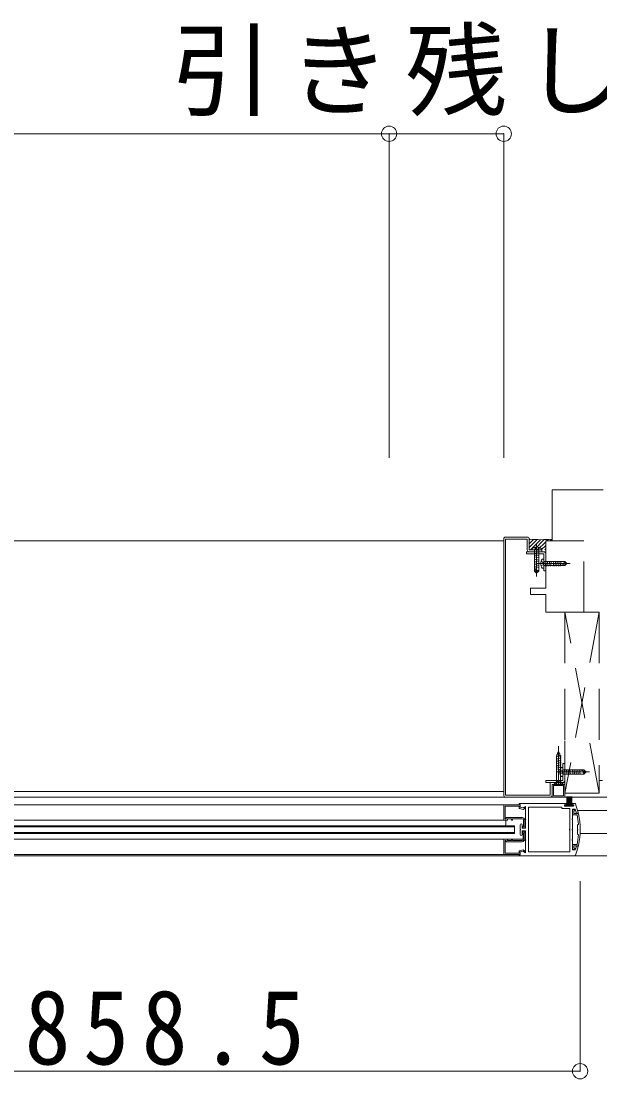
# Model space of a CAD drawing. Units: millimetres at full size, sheet at 1:2; details may follow other scales. Extents: x -1696 to 788, y -1623 to -924.
# Drawn here: x -1381.5 to -1336.1, y -1496.7 to -1413.7 of the extents above; entities that cross this region are included whole.
import ezdxf

# ---------------------------------------------------------------- set-up
doc = ezdxf.new("R2010")
doc.units = ezdxf.units.MM
doc.header["$LTSCALE"] = 2
doc.header["$PDMODE"] = 32
doc.header["$PDSIZE"] = 1.2
for name, pattern in [('CHAIN1', [8, 5, -1, 1, -1]), ('CHAIN2', [12, 9, -1, 1, -1]), ('DASHED2', [3, 2, -1])]:
    doc.linetypes.add(name, pattern=pattern)
doc.layers.add('0-0_free', color=7, linetype='Continuous', lineweight=9)
doc.layers.add('1-9_hojyosen', color=7, linetype='Continuous', lineweight=9)
doc.styles.add('ＭＳ ゴシック', font='')
doc.styles.get('ＭＳ ゴシック').set_extended_font_data('MS Gothic')

# ---------------------------------------------------------------- blocks, each defined once
blk = doc.blocks.new('FFD612n.')
at = {"layer": '0-0_free'}
for p, q in [((6.08, 536), (24.67, 536)), ((71.96, 584), (37.67, 584)), ((42.5, 656), (69.56, 656)), ((62.36, 640), (69.56, 640)), ((62.36, 624), (166.36, 624)), ((71.96, 584), (71.96, 463.33)), ((103.96, 340.13), (103.96, 592)), ((198.36, 592), (103.96, 592)), ((159.16, 656), (737.56, 656)), ((159.16, 640), (166.36, 640)), ((623.96, 608), (623.96, 48)), ((663.96, 617.9), (663.96, 463.33)), ((695.96, 599.43), (663.96, 617.9)), ((727.96, 608), (695.96, 599.43)), ((727.96, 608), (727.96, 643.2)), ((737.56, 643.2), (727.96, 643.2)), ((71.96, 448.67), (71.96, 335.33)), ((663.96, 448.67), (663.96, 344)), ((71.96, 320.67), (71.96, 207.33)), ((103.96, 48), (103.96, 315.87)), ((703.96, 344), (663.96, 344)), ((703.96, 312), (663.96, 312)), ((663.96, 207.33), (663.96, 312)), ((703.96, 388), (703.96, 344)), ((703.96, 268), (703.96, 312)), ((727.96, 388), (727.96, 335.33)), ((727.96, 320.67), (727.96, 268)), ((71.96, 72), (71.96, 192.67)), ((663.96, 38.1), (663.96, 192.67)), ((6.08, 120), (24.67, 120)), ((71.96, 72), (37.67, 72)), ((42.5, 0), (737.56, 0)), ((103.96, 48), (623.96, 48)), ((695.96, 56.57), (663.96, 38.1)), ((727.96, 48), (695.96, 56.57)), ((727.96, 48), (727.96, 12.8)), ((737.56, 12.8), (727.96, 12.8))]:
    blk.add_line(p, q, dxfattribs=at)
blk.add_lwpolyline([(206.36, 600), (206.36, 608), (623.96, 608)], dxfattribs=at)
for centre, radius, start, end in [((6.08, 540.8), 4.8, 166.43385, 270), ((887.96, 328), 912, 159.26892, 166.43385), ((887.96, 328), 888, 163.24449, 166.45351), ((42.5, 648), 8, 90, 159.26892), ((62.36, 632), 8, 90, 270), ((69.56, 648), 8, 270, 90), ((159.16, 648), 8, 90, 270), ((166.36, 632), 8, 270, 90), ((198.36, 600), 8, 270, 0), ((737.56, 649.6), 6.4, 270, 90), ((68.76, 456), 8, 293.57818, 66.4218), ((667.16, 456), 8, 113.57818, 246.42182), ((715.96, 388), 12, 0, 180), ((68.76, 328), 8, 293.57815, 66.42182), ((103.96, 335.33), 4.8, 293.57818, 90), ((107.16, 328), 3.2, 113.57818, 246.42182), ((103.96, 320.67), 4.8, 270, 66.42182), ((715.96, 268), 12, 180, 0), ((731.16, 328), 8, 113.57818, 246.42182), ((68.76, 200), 8, 293.5782, 66.42182), ((667.16, 200), 8, 113.57818, 246.42182), ((6.08, 115.2), 4.8, 90, 193.56615), ((887.96, 328), 912, 193.56615, 200.73108), ((887.96, 328), 888, 193.54649, 196.75551), ((42.5, 8), 8, 200.73108, 270), ((737.56, 6.4), 6.4, 270, 90)]:
    blk.add_arc(centre, radius, start, end, dxfattribs=at)
blk = doc.blocks.new('FFD655n.')
at = {"layer": '0-0_free'}
for p, q in [((26.76, 453.6), (80, 453.6)), ((39.05, 437.6), (88, 437.6)), ((72, 500.8), (88, 500.8)), ((72, 484.8), (80, 484.8)), ((80, 484.8), (80, 453.6)), ((96, 492.8), (96, 445.6)), ((21.67, 316.73), (32, 306.4)), ((32, 306.4), (32, 257.73)), ((21.67, 184.07), (32, 194.4)), ((32, 243.07), (32, 194.4)), ((26.76, 47.2), (80, 47.2)), ((39.05, 63.2), (88, 63.2)), ((72, 16), (80, 16)), ((72, 0), (88, 0)), ((80, 16), (80, 47.2)), ((96, 8), (96, 55.2))]:
    blk.add_line(p, q, dxfattribs=at)
for centre, radius, start, end in [((912, 250.4), 912, 167.36761, 192.63239), ((912, 250.4), 892.8, 167.89655, 175.73916), ((26.76, 448.8), 4.8, 90, 167.36761), ((72, 492.8), 8, 90, 270), ((88, 492.8), 8, 0, 90), ((88, 445.6), 8, 270, 0), ((912, 250.4), 892.8, 184.26084, 192.10345), ((35.2, 250.4), 8, 113.57818, 246.42182), ((26.76, 52), 4.8, 192.63239, 270), ((72, 8), 8, 90, 270), ((88, 55.2), 8, 0, 90), ((88, 8), 8, 270, 0)]:
    blk.add_arc(centre, radius, start, end, dxfattribs=at)
blk = doc.blocks.new('FFD654n._27')
at = {"layer": '0-0_free'}
for p, q in [((248, 276.8), (72, 276.8)), ((72, 276.8), (72, 254.66)), ((248, 276.8), (248, 116.8)), ((264, 292.8), (264, 100.8)), ((4, 245.3), (21.74, 235.06)), ((12, 259.15), (24, 252.23)), ((66.07, 246.93), (21.74, 235.06)), ((56, 260.8), (24, 252.23)), ((0, 100.8), (0, 24)), ((16, 100.8), (16, 24)), ((232, 132.8), (32, 132.8)), ((152, 116.8), (32, 116.8)), ((152, 116.8), (152, 100.8)), ((168, 100.8), (152, 100.8)), ((168, 116.8), (168, 100.8)), ((216, 116.8), (168, 116.8)), ((216, 116.8), (216, 100.8)), ((264, 100.8), (216, 100.8)), ((232, 132.8), (232, 116.8)), ((248, 116.8), (232, 116.8))]:
    blk.add_line(p, q, dxfattribs=at)
blk.add_lwpolyline([(264, 292.8), (56, 292.8), (56, 260.8)], dxfattribs=at)
for centre, radius, start, end in [((8, 252.23), 8, 60, 240), ((64, 254.66), 8, 285, 0), ((32, 100.8), 32, 90, 180), ((24, 24), 24, 180, 270), ((32, 100.8), 16, 90, 180), ((24, 24), 8, 180, 270), ((24, 8), 8, 270, 90)]:
    blk.add_arc(centre, radius, start, end, dxfattribs=at)

msp = doc.modelspace()

# ---------------------------------------------------------------- linework, layer by layer
at = {"layer": '1-9_hojyosen', "color": 3}
for p, q in [((-1495.051, -1422.501), (-1352.651, -1422.501)), ((-1352.651, -1422.501), (-1352.651, -1447.946)), ((-1352.651, -1422.501), (-1343.651, -1422.501)), ((-1343.651, -1422.501), (-1343.651, -1447.946)), ((-1338.851, -1470.156), (-1338.851, -1472.5)), ((-1338.851, -1471.547), (-1338.851, -1473.891)), ((-1337.651, -1496.068), (-1337.651, -1481.157)), ((-1423.501, -1496.068), (-1337.651, -1496.068))]:
    msp.add_line(p, q, dxfattribs=at)
at = {"layer": '1-9_hojyosen', "linetype": 'DASHED2'}
for p, q in [((-1339.851, -1454.459), (-1339.851, -1450.459)), ((-1339.851, -1450.459), (-1257.884, -1450.459)), ((-1340.351, -1458.159), (-1340.351, -1454.459)), ((-1340.351, -1454.459), (-1337.351, -1454.459)), ((-1337.351, -1460.059), (-1337.351, -1454.459)), ((-1341.551, -1458.159), (-1340.351, -1458.159)), ((-1341.551, -1458.659), (-1341.551, -1458.159)), ((-1340.351, -1458.659), (-1341.551, -1458.659)), ((-1340.351, -1460.059), (-1340.351, -1458.659)), ((-1337.351, -1460.059), (-1340.351, -1460.059)), ((-1338.851, -1460.059), (-1338.851, -1474.259)), ((-1336.151, -1460.059), (-1338.851, -1460.059)), ((-1336.151, -1460.059), (-1338.851, -1474.259)), ((-1257.884, -1473.259), (-1336.151, -1473.259)), ((-1336.151, -1474.259), (-1338.851, -1474.259))]:
    msp.add_line(p, q, dxfattribs=at)
at = {"layer": '1-9_hojyosen'}
for p, q in [((-1343.501, -1454.159), (-1341.801, -1454.159)), ((-1504.051, -1454.459), (-1343.651, -1454.459)), ((-1343.651, -1454.309), (-1343.651, -1474.409)), ((-1343.501, -1454.309), (-1341.801, -1454.309)), ((-1343.501, -1454.309), (-1343.501, -1474.409)), ((-1341.801, -1455.159), (-1341.801, -1454.309)), ((-1341.651, -1454.309), (-1341.651, -1455.159)), ((-1341.651, -1454.406), (-1341.564, -1454.319)), ((-1341.651, -1454.689), (-1341.303, -1454.34)), ((-1341.651, -1454.972), (-1341.033, -1454.354)), ((-1341.556, -1455.159), (-1340.755, -1454.359)), ((-1341.273, -1455.159), (-1340.468, -1454.354)), ((-1340.99, -1455.159), (-1340.351, -1454.52)), ((-1340.707, -1455.159), (-1340.351, -1454.803)), ((-1340.29, -1454.459), (-1340.169, -1454.338)), ((-1340.007, -1454.459), (-1339.858, -1454.31)), ((-1341.851, -1455.469), (-1341.851, -1455.309)), ((-1340.511, -1455.309), (-1341.851, -1455.309)), ((-1340.651, -1455.309), (-1341.801, -1455.309)), ((-1341.651, -1455.159), (-1340.651, -1455.159)), ((-1341.651, -1455.309), (-1340.651, -1455.309)), ((-1340.651, -1455.309), (-1340.651, -1455.159)), ((-1340.425, -1455.159), (-1340.351, -1455.086)), ((-1340.351, -1455.469), (-1340.351, -1456.809)), ((-1340.351, -1456.809), (-1340.511, -1456.809)), ((-1338.851, -1471.909), (-1339.011, -1471.909)), ((-1338.851, -1473.249), (-1338.851, -1471.909)), ((-1340.351, -1473.249), (-1340.351, -1473.409)), ((-1339.011, -1473.409), (-1340.351, -1473.409)), ((-1338.851, -1473.409), (-1340.001, -1473.409)), ((-1340.001, -1473.409), (-1340.001, -1474.409)), ((-1338.851, -1473.559), (-1339.851, -1473.559)), ((-1339.851, -1474.409), (-1339.851, -1473.559)), ((-1339.851, -1473.559), (-1339.851, -1474.559)), ((-1339.851, -1473.559), (-1338.851, -1473.559)), ((-1338.951, -1474.459), (-1338.951, -1473.659)), ((-1338.851, -1473.409), (-1338.851, -1473.559)), ((-1338.851, -1474.559), (-1338.851, -1473.559)), ((-1343.651, -1474.109), (-1504.051, -1474.109)), ((-1340.001, -1474.409), (-1343.501, -1474.409)), ((-1342.151, -1474.559), (-1340.301, -1474.559)), ((-1339.851, -1474.559), (-1338.851, -1474.559)), ((-1339.751, -1474.459), (-1338.951, -1474.459)), ((-1346.431, -1477.859), (-1417.501, -1477.859))]:
    msp.add_line(p, q, dxfattribs=at)
at = {"layer": '1-9_hojyosen', "color": 6, "linetype": 'CHAIN1'}
for p, q in [((-1341.066, -1454.647), (-1341.066, -1457.248)), ((-1341.03, -1456.234), (-1338.429, -1456.234)), ((-1339.527, -1472.587), (-1336.926, -1472.587))]:
    msp.add_line(p, q, dxfattribs=at)
at = {"layer": '1-9_hojyosen', "color": 6}
for p, q in [((-1340.914, -1454.987), (-1340.975, -1455.11)), ((-1341.426, -1455.042), (-1341.426, -1455.162)), ((-1341.426, -1455.162), (-1340.706, -1455.162)), ((-1341.266, -1455.281), (-1340.866, -1455.351)), ((-1341.266, -1455.422), (-1340.866, -1455.492)), ((-1341.266, -1455.563), (-1340.866, -1455.633)), ((-1341.266, -1455.704), (-1340.866, -1455.775)), ((-1341.226, -1455.162), (-1341.226, -1456.826)), ((-1341.226, -1455.162), (-1340.906, -1455.162)), ((-1341.137, -1455.162), (-1340.866, -1455.21)), ((-1340.975, -1455.11), (-1341.048, -1455.148)), ((-1340.906, -1455.162), (-1340.906, -1456.826)), ((-1340.706, -1455.042), (-1340.706, -1455.162)), ((-1341.266, -1455.895), (-1340.866, -1455.966)), ((-1341.266, -1456.036), (-1340.866, -1456.107)), ((-1341.266, -1456.177), (-1340.866, -1456.248)), ((-1341.266, -1456.318), (-1340.866, -1456.389)), ((-1341.266, -1456.46), (-1340.866, -1456.53)), ((-1341.226, -1456.467), (-1341.066, -1456.986)), ((-1340.69, -1456.081), (-1340.567, -1456.143)), ((-1340.635, -1455.874), (-1340.515, -1455.874)), ((-1340.635, -1456.594), (-1340.515, -1456.594)), ((-1340.567, -1456.143), (-1340.529, -1456.215)), ((-1340.515, -1456.594), (-1340.515, -1455.874)), ((-1340.515, -1456.305), (-1340.467, -1456.034)), ((-1340.515, -1456.074), (-1338.851, -1456.074)), ((-1340.515, -1456.394), (-1340.515, -1456.074)), ((-1340.515, -1456.394), (-1338.851, -1456.394)), ((-1340.396, -1456.434), (-1340.326, -1456.034)), ((-1340.255, -1456.434), (-1340.185, -1456.034)), ((-1340.114, -1456.434), (-1340.044, -1456.034)), ((-1339.973, -1456.434), (-1339.902, -1456.034)), ((-1339.782, -1456.434), (-1339.711, -1456.034)), ((-1339.641, -1456.434), (-1339.57, -1456.034)), ((-1339.5, -1456.434), (-1339.429, -1456.034)), ((-1339.359, -1456.434), (-1339.288, -1456.034)), ((-1339.217, -1456.434), (-1339.147, -1456.034)), ((-1339.21, -1456.394), (-1338.691, -1456.234)), ((-1338.851, -1456.074), (-1338.691, -1456.234)), ((-1340.906, -1456.826), (-1341.066, -1456.986)), ((-1339.143, -1471.42), (-1339.543, -1471.35)), ((-1339.143, -1471.42), (-1339.543, -1471.35)), ((-1339.143, -1471.561), (-1339.543, -1471.491)), ((-1339.143, -1471.561), (-1339.543, -1471.491)), ((-1339.152, -1471.307), (-1339.509, -1471.244)), ((-1339.152, -1471.307), (-1339.509, -1471.244)), ((-1339.503, -1473.559), (-1339.503, -1471.336)), ((-1339.215, -1471.155), (-1339.454, -1471.113)), ((-1339.215, -1471.155), (-1339.454, -1471.113)), ((-1339.183, -1473.559), (-1339.183, -1471.336)), ((-1339.143, -1471.703), (-1339.543, -1471.632)), ((-1339.143, -1471.703), (-1339.543, -1471.632)), ((-1339.143, -1471.844), (-1339.543, -1471.773)), ((-1339.143, -1471.844), (-1339.543, -1471.773)), ((-1339.143, -1471.985), (-1339.543, -1471.914)), ((-1339.143, -1471.985), (-1339.543, -1471.914)), ((-1339.143, -1472.126), (-1339.543, -1472.055)), ((-1339.143, -1472.267), (-1339.543, -1472.196)), ((-1339.143, -1472.408), (-1339.543, -1472.338)), ((-1339.503, -1473.559), (-1339.503, -1472.03)), ((-1339.183, -1473.559), (-1339.183, -1472.03)), ((-1339.131, -1472.227), (-1339.011, -1472.227)), ((-1339.011, -1472.227), (-1339.011, -1472.947)), ((-1339.011, -1472.427), (-1337.348, -1472.427)), ((-1339.011, -1472.427), (-1339.011, -1472.747)), ((-1338.893, -1472.387), (-1338.823, -1472.787)), ((-1338.752, -1472.387), (-1338.681, -1472.787)), ((-1338.611, -1472.387), (-1338.54, -1472.787)), ((-1338.47, -1472.387), (-1338.399, -1472.787)), ((-1338.279, -1472.387), (-1338.208, -1472.787)), ((-1338.138, -1472.387), (-1338.067, -1472.787)), ((-1337.996, -1472.387), (-1337.926, -1472.787)), ((-1337.855, -1472.387), (-1337.785, -1472.787)), ((-1337.714, -1472.387), (-1337.644, -1472.787)), ((-1337.707, -1472.427), (-1337.188, -1472.587)), ((-1339.187, -1472.74), (-1339.064, -1472.679)), ((-1339.131, -1472.947), (-1339.011, -1472.947)), ((-1339.064, -1472.679), (-1339.026, -1472.606)), ((-1339.011, -1472.516), (-1338.964, -1472.787)), ((-1339.011, -1472.747), (-1337.348, -1472.747)), ((-1337.348, -1472.747), (-1337.188, -1472.587)), ((-1339.693, -1473.534), (-1338.993, -1473.534)), ((-1339.693, -1473.534), (-1338.993, -1473.534)), ((-1339.693, -1473.559), (-1338.993, -1473.559)), ((-1339.693, -1473.559), (-1338.993, -1473.559)), ((-1339.272, -1473.359), (-1339.543, -1473.312)), ((-1339.272, -1473.359), (-1339.543, -1473.312)), ((-1339.518, -1473.359), (-1339.168, -1473.359)), ((-1339.518, -1473.359), (-1339.168, -1473.359)), ((-1338.993, -1473.534), (-1339.168, -1473.359)), ((-1338.993, -1473.534), (-1339.168, -1473.359)), ((-1338.993, -1473.559), (-1338.993, -1473.534)), ((-1338.993, -1473.559), (-1338.993, -1473.534))]:
    msp.add_line(p, q, dxfattribs=at)
at = {"layer": '1-9_hojyosen', "color": 6, "linetype": 'CHAIN2'}
for q in [(-1339.343, -1470.567), (-1339.343, -1471.377)]:
    msp.add_line((-1339.343, -1473.669), q, dxfattribs=at)
at = {"layer": '1-9_hojyosen', "lineweight": 18}
for p, q in [((-1417.501, -1474.559), (-1263.801, -1474.559)), ((-1338.706, -1475.209), (-1338.706, -1474.509)), ((-1338.656, -1475.209), (-1338.656, -1474.509)), ((-1338.606, -1475.209), (-1338.606, -1474.509)), ((-1338.556, -1475.209), (-1338.556, -1474.509)), ((-1338.506, -1475.209), (-1338.506, -1474.509)), ((-1338.456, -1475.209), (-1338.456, -1474.509)), ((-1338.406, -1475.209), (-1338.406, -1474.509)), ((-1338.356, -1475.209), (-1338.356, -1474.509)), ((-1338.306, -1475.209), (-1338.306, -1474.509)), ((-1417.501, -1475.159), (-1343.651, -1475.159)), ((-1338.191, -1475.209), (-1338.841, -1475.209)), ((-1263.801, -1475.609), (-1337.845, -1475.609)), ((-1343.486, -1476.359), (-1417.501, -1476.359)), ((-1343.486, -1476.359), (-1343.486, -1476.709)), ((-1342.816, -1476.809), (-1417.501, -1476.809)), ((-1342.816, -1476.889), (-1417.501, -1476.889)), ((-1342.816, -1477.329), (-1417.501, -1477.329)), ((-1342.816, -1477.409), (-1417.501, -1477.409)), ((-1342.816, -1476.809), (-1342.816, -1477.409)), ((-1263.801, -1477.409), (-1337.659, -1477.409)), ((-1417.501, -1479.059), (-1343.651, -1479.059)), ((-1263.801, -1479.159), (-1417.501, -1479.159))]:
    msp.add_line(p, q, dxfattribs=at)
at = {"layer": '1-9_hojyosen', "color": 6}
for points in [[(-1341.219, -1454.987), (-1341.158, -1455.11), (-1341.085, -1455.148)], [(-1340.69, -1456.387), (-1340.567, -1456.326), (-1340.529, -1456.253)], [(-1338.851, -1456.394), (-1338.691, -1456.234), (-1338.93, -1456.165), (-1338.851, -1456.074)], [(-1341.226, -1456.826), (-1341.066, -1456.986), (-1340.997, -1456.747), (-1340.906, -1456.826)], [(-1339.503, -1471.336), (-1339.343, -1470.95), (-1339.183, -1471.336)], [(-1339.503, -1471.336), (-1339.343, -1470.95), (-1339.183, -1471.336)], [(-1339.187, -1472.434), (-1339.064, -1472.495), (-1339.026, -1472.568)], [(-1337.348, -1472.427), (-1337.188, -1472.587), (-1337.426, -1472.656), (-1337.348, -1472.747)], [(-1339.693, -1473.559), (-1339.693, -1473.534), (-1339.518, -1473.359)], [(-1339.693, -1473.559), (-1339.693, -1473.534), (-1339.518, -1473.359)]]:
    msp.add_lwpolyline(points, dxfattribs=at)
at = {"layer": '1-9_hojyosen'}
for points in [[(-1341.851, -1455.469), (-1340.511, -1455.469), (-1340.511, -1456.809)], [(-1340.351, -1473.249), (-1339.011, -1473.249), (-1339.011, -1471.909)], [(-1338.951, -1473.659), (-1339.751, -1473.659), (-1339.751, -1474.459)]]:
    msp.add_lwpolyline(points, dxfattribs=at)
at = {"layer": '1-9_hojyosen', "linetype": 'DASHED2'}
msp.add_lwpolyline([(-1336.151, -1460.059), (-1336.151, -1474.259), (-1338.851, -1460.059)], dxfattribs=at)
at = {"layer": '1-9_hojyosen', "lineweight": 18}
msp.add_lwpolyline([(-1346.431, -1477.859), (-1342.136, -1477.859), (-1342.136, -1477.509)], dxfattribs=at)
at = {"layer": '1-9_hojyosen'}
for centre, radius, start, end in [((-1343.501, -1454.309), 0.15, 90, 180), ((-1341.801, -1454.309), 0.15, 0, 90), ((-1340.751, -1446.155), 8.204, 263.70141, 276.29859), ((-1341.651, -1455.159), 0.15, 180, 270), ((-1340.511, -1455.469), 0.16, 0, 90), ((-1339.011, -1473.249), 0.16, 270, 0), ((-1343.501, -1474.409), 0.15, 180, 270), ((-1340.001, -1474.409), 0.15, 270, 0)]:
    msp.add_arc(centre, radius, start, end, dxfattribs=at)
at = {"layer": '1-9_hojyosen', "color": 6}
for centre, radius, start, end in [((-1341.018, -1455.669), 0.748, 93.73961, 123.13026), ((-1341.115, -1455.669), 0.748, 56.86972, 86.26038), ((-1341.066, -1455.113), 0.04, 241.96799, 298.02188), ((-1340.008, -1456.283), 0.748, 146.86972, 176.26038), ((-1340.008, -1456.185), 0.748, 183.73961, 213.13026), ((-1340.564, -1456.234), 0.04, 331.96799, 28.02188), ((-1338.505, -1472.636), 0.748, 146.86974, 176.26039), ((-1338.505, -1472.538), 0.748, 183.73962, 213.13028), ((-1339.061, -1472.587), 0.04, 331.97812, 28.03201)]:
    msp.add_arc(centre, radius, start, end, dxfattribs=at)
at = {"layer": '1-9_hojyosen', "lineweight": 18}
for centre, start, end in [((-1343.586, -1476.709), 270, 0), ((-1342.236, -1477.509), 0, 90)]:
    msp.add_arc(centre, 0.1, start, end, dxfattribs=at)
at = {"layer": '1-9_hojyosen', "color": 134}
for p in [(-1352.651, -1422.501), (-1343.651, -1422.501), (-1337.651, -1496.068)]:
    msp.add_point(p, dxfattribs=at)

# ---------------------------------------------------------------- block references
at = {"layer": '1-9_hojyosen', "xscale": -0.00625, "yscale": 0.00625}
for name, p in [('FFD654n._27', (-1342.001, -1476.989)), ('FFD612n.', (-1337.802, -1479.159)), ('FFD655n.', (-1337.651, -1478.674))]:
    msp.add_blockref(name, p, dxfattribs=at)
at = {"layer": '1-9_hojyosen', "xscale": 0.00625, "yscale": 0.00625, "rotation": 180}
msp.add_blockref('FFD654n._27', (-1342.001, -1477.229), dxfattribs=at)

# ---------------------------------------------------------------- texts
at = {"layer": '1-9_hojyosen', "char_height": 5.865, "attachment_point": 7, "style": 'ＭＳ ゴシック'}
for s, insert in [('\\T1.15;引き残し90', (-1369.767, -1421.131)), ('\\T1.28;\\W0.9;DW=858.5', (-1395.058, -1495.632))]:
    msp.add_mtext(s, dxfattribs=dict(at, insert=insert))

doc.saveas('drawing.dxf')
